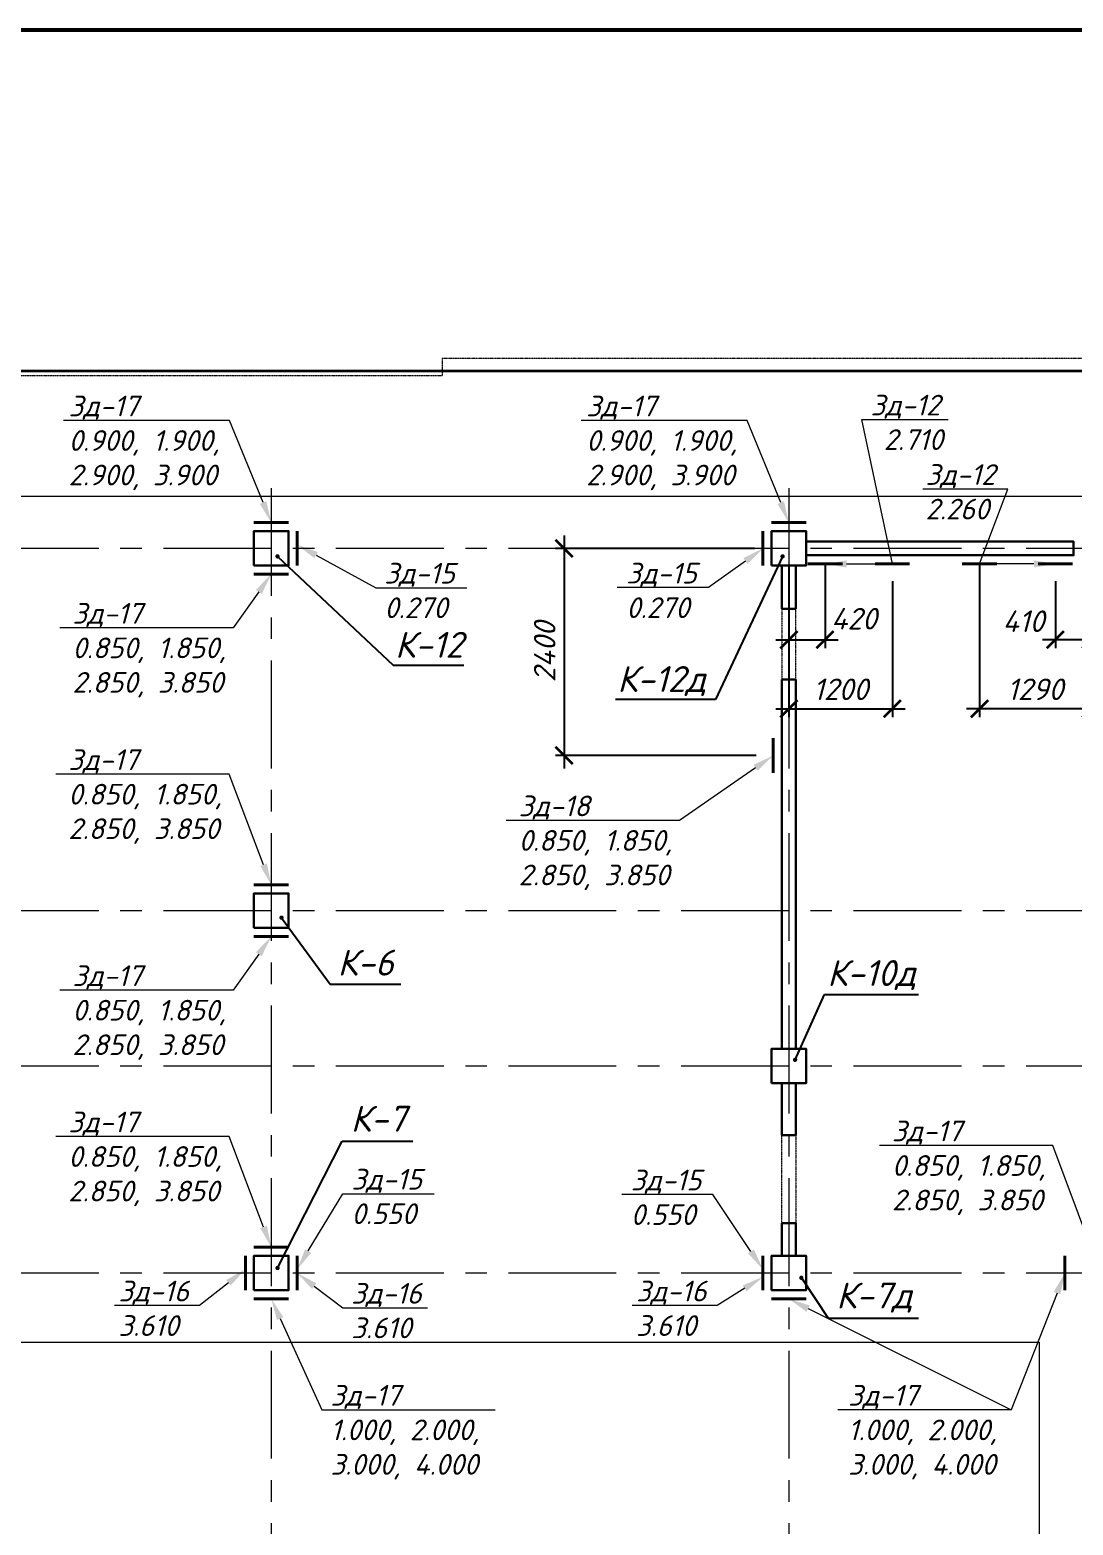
# Model space of a CAD drawing. Header units: millimetres. Extents: x -41985 to 836963, y -232665 to -4590.
# Drawn here: x 49352 to 61445, y -21921 to -4590 of the extents above; entities that cross this region are included whole.
import ezdxf
from ezdxf import colors
from ezdxf.entities.mleader import LeaderData, LeaderLine
from ezdxf.enums import TextEntityAlignment as Align
from ezdxf.math import Vec2, Vec3

# ---------------------------------------------------------------- set-up
doc = ezdxf.new("R2010")
doc.units = ezdxf.units.MM
doc.header["$PDMODE"] = 35
doc.linetypes.add('CENTERX2', pattern=[4, 2.5, -0.5, 0.5, -0.5])
doc.linetypes.add('HIDDEN2', pattern=[4.7625, 3.175, -1.5875])
doc.layers.get('Defpoints').update_dxf_attribs({"color": 1, "lineweight": 0})
for name, color, linetype, lineweight in [('#Закл выноски и размеры', 7, 'Continuous', 13), ('#Закладные', 10, 'Continuous', 40), ('k_ Арм. Каркасы', 1, 'Continuous', 35), ('k_ Выноски', 7, 'Continuous', 13), ('k_ Осевая', 8, 'CENTERX2', 9), ('k_ Позиции', 1, 'Continuous', 13), ('Колонна', 84, 'Continuous', 30), ('Линия пунктир', 190, 'HIDDEN2', 9), ('Линия Тонкая', 86, 'Continuous', 9)]:
    doc.layers.add(name, color=color, linetype=linetype, lineweight=lineweight)
doc.styles.get("Standard").update_dxf_attribs({"font": 'isocpeur.ttf'})
doc.styles.add('STEP PR', font='isocpeui.ttf')
doc.dimstyles.get("Standard").update_dxf_attribs({"dimtxt": 0.18, "dimasz": 0.18, "dimexe": 0.18, "dimexo": 0.0625, "dimgap": 0.09, "dimtad": 0, "dimtih": 1, "dimtoh": 1, "dimdec": 4, "dimzin": 0, "dimdsep": 46, "dimtxsty": 'Standard', "dimcen": 0.09, "dimadec": 0, "dimazin": 0, "dimtfac": 1, "dimtdec": 4, "dimtofl": 0, "dimtmove": 0, "dimatfit": 3, "dimfxl": 1, "dimtolj": 1, "dimtzin": 0, "dimarcsym": 0})
doc.dimstyles.new('STEP PR', dxfattribs={"dimscale": 100, "dimtxt": 2.5, "dimasz": 2, "dimexe": 1, "dimexo": 2, "dimgap": 1, "dimtad": 1, "dimdec": 4, "dimlfac": -1, "dimtxsty": 'STEP PR', "dimblk": 'ARCHTICK', "dimcen": 2, "dimdle": 1.5, "dimclrt": 1, "dimadec": 0, "dimazin": 0, "dimtfac": 1, "dimtdec": 4, "dimtmove": 1, "dimatfit": 3, "dimldrblk": 'DOTSMALL', "dimfxl": 1, "dimtolj": 1, "dimtzin": 0, "dimarcsym": 0})

# ---------------------------------------------------------------- blocks, each defined once
blk = doc.blocks.new('*U2241')
at = {"layer": 'k_ Осевая', "ltscale": 500}
for points in [[(52150, 15100), (52150, -3900)], [(58150, 15100), (58150, -3900)], [(72150, 14400), (23500, 14400)], [(72150, 10200), (39900, 10200)], [(72150, 8400), (33900, 8400)], [(72150, 6000), (-4500, 6000)]]:
    blk.add_lwpolyline(points, dxfattribs=at)
blk = doc.blocks.new('*U2186')
blk.add_lwpolyline([(-200, -200), (200, -200), (200, 200), (-200, 200)], close=True)
blk = doc.blocks.new('*U2367')
for points in [[(58350, 14320), (61450, 14320), (61450, 14480), (58350, 14480)], [(58230, 13700), (58070, 13700), (58070, 14200), (58230, 14200)], [(58070, 12880), (58230, 12880), (58230, 8600), (58070, 8600)], [(58070, 8200), (58230, 8200), (58230, 7600), (58070, 7600)], [(58070, 6580), (58230, 6580), (58230, 6200), (58070, 6200)]]:
    blk.add_lwpolyline(points, close=True)
at = {"layer": 'Линия пунктир'}
for points in [[(58070, 12880), (58230, 12880), (58230, 13700), (58070, 13700)], [(58070, 7600), (58230, 7600), (58230, 6580), (58070, 6580)]]:
    blk.add_lwpolyline(points, close=True, dxfattribs=at)
for p in [(52150, 14400), (58150, 14400), (52150, 10200), (58150, 8400), (52150, 6000), (58150, 6000)]:
    blk.add_blockref('*U2186', p)
blk = doc.blocks.new('_ArchTick')
at = {"color": 0, "linetype": 'ByBlock', "const_width": 0.15}
blk.add_lwpolyline([(-0.5, -0.5), (0.5, 0.5)], dxfattribs=at)
blk = doc.blocks.new('*D2172')
at = {"layer": '#Закл выноски и размеры', "color": 0, "lineweight": -2, "transparency": 16777216}
for p, q in [((55545, -10450), (55545, -13150)), ((57750, -10600), (55445, -10600)), ((57770, -13000), (55445, -13000))]:
    blk.add_line(p, q, dxfattribs=at)
at = {"layer": 'Defpoints', "color": 0, "transparency": 16777216}
for p in [(57950, -10600), (55545, -13000), (57970, -13000)]:
    blk.add_point(p, dxfattribs=at)
at = {"layer": '#Закл выноски и размеры', "color": 0, "lineweight": -2, "transparency": 16777216, "xscale": 200, "yscale": 200, "zscale": 200}
for p, rotation in [((55545, -10600), 90), ((55545, -13000), 270)]:
    blk.add_blockref('_ArchTick', p, dxfattribs=dict(at, rotation=rotation))
at = {"layer": '#Закл выноски и размеры', "color": 1, "transparency": 16777216, "insert": (55320, -11800), "char_height": 250, "attachment_point": 5, "rotation": 90, "style": 'STEP PR'}
blk.add_mtext('\\A1;2400', dxfattribs=at)
blk = doc.blocks.new('_DotSmall')
at = {"color": 0, "linetype": 'ByBlock', "const_width": 0.5}
blk.add_lwpolyline([(-0.0625, 0, 1), (0.0625, 0, 1)], format="xyb", close=True, dxfattribs=at)
blk = doc.blocks.new('*D2173')
at = {"layer": '#Закл выноски и размеры', "color": 0, "lineweight": -2, "transparency": 16777216}
for p, q in [((58150, -10800), (58150, -11758)), ((58570, -10800), (58570, -11758)), ((58000, -11658), (58720, -11658))]:
    blk.add_line(p, q, dxfattribs=at)
at = {"layer": 'Defpoints', "color": 0, "transparency": 16777216}
for p in [(58150, -10600), (58570, -10600), (58570, -11658)]:
    blk.add_point(p, dxfattribs=at)
at = {"layer": '#Закл выноски и размеры', "color": 0, "lineweight": -2, "transparency": 16777216, "xscale": 200, "yscale": 200, "zscale": 200, "rotation": 180}
blk.add_blockref('_ArchTick', (58150, -11658), dxfattribs=at)
at = {"layer": '#Закл выноски и размеры', "color": 0, "lineweight": -2, "transparency": 16777216, "xscale": 200, "yscale": 200, "zscale": 200}
blk.add_blockref('_ArchTick', (58570, -11658), dxfattribs=at)
at = {"layer": '#Закл выноски и размеры', "color": 1, "transparency": 16777216, "insert": (58905, -11415), "char_height": 250, "attachment_point": 5, "style": 'STEP PR'}
blk.add_mtext('\\A1;420', dxfattribs=at)
blk = doc.blocks.new('*D2174')
at = {"layer": '#Закл выноски и размеры', "color": 0, "lineweight": -2, "transparency": 16777216}
for p, q in [((58150, -10800), (58150, -12558)), ((59350, -10980), (59350, -12558)), ((58000, -12458), (59500, -12458))]:
    blk.add_line(p, q, dxfattribs=at)
at = {"layer": 'Defpoints', "color": 0, "transparency": 16777216}
for p in [(58150, -10600), (59350, -10780), (59350, -12458)]:
    blk.add_point(p, dxfattribs=at)
at = {"layer": '#Закл выноски и размеры', "color": 0, "lineweight": -2, "transparency": 16777216, "xscale": 200, "yscale": 200, "zscale": 200, "rotation": 180}
blk.add_blockref('_ArchTick', (58150, -12458), dxfattribs=at)
at = {"layer": '#Закл выноски и размеры', "color": 0, "lineweight": -2, "transparency": 16777216, "xscale": 200, "yscale": 200, "zscale": 200}
blk.add_blockref('_ArchTick', (59350, -12458), dxfattribs=at)
at = {"layer": '#Закл выноски и размеры', "color": 1, "transparency": 16777216, "insert": (58750, -12233), "char_height": 250, "attachment_point": 5, "style": 'STEP PR'}
blk.add_mtext('\\A1;1200', dxfattribs=at)
blk = doc.blocks.new('*D2175')
at = {"layer": '#Закл выноски и размеры', "color": 0, "lineweight": -2, "transparency": 16777216}
for p, q in [((61650, -10800), (61650, -11758)), ((61240, -10980), (61240, -11758)), ((61800, -11658), (61090, -11658))]:
    blk.add_line(p, q, dxfattribs=at)
at = {"layer": 'Defpoints', "color": 0, "transparency": 16777216}
for p in [(61650, -10600), (61240, -10780), (61240, -11658)]:
    blk.add_point(p, dxfattribs=at)
at = {"layer": '#Закл выноски и размеры', "color": 0, "lineweight": -2, "transparency": 16777216, "xscale": 200, "yscale": 200, "zscale": 200, "rotation": 180}
blk.add_blockref('_ArchTick', (61240, -11658), dxfattribs=at)
at = {"layer": '#Закл выноски и размеры', "color": 0, "lineweight": -2, "transparency": 16777216, "xscale": 200, "yscale": 200, "zscale": 200}
blk.add_blockref('_ArchTick', (61650, -11658), dxfattribs=at)
at = {"layer": '#Закл выноски и размеры', "color": 1, "transparency": 16777216, "insert": (60869, -11444), "char_height": 250, "attachment_point": 5, "style": 'STEP PR'}
blk.add_mtext('\\A1;410', dxfattribs=at)
blk = doc.blocks.new('*D2176')
at = {"layer": '#Закл выноски и размеры', "color": 0, "lineweight": -2, "transparency": 16777216}
for p, q in [((60360, -10800), (60360, -12558)), ((61650, -10800), (61650, -12558)), ((61800, -12458), (60210, -12458))]:
    blk.add_line(p, q, dxfattribs=at)
at = {"layer": 'Defpoints', "color": 0, "transparency": 16777216}
for p in [(60360, -10600), (61650, -10600), (60360, -12458)]:
    blk.add_point(p, dxfattribs=at)
at = {"layer": '#Закл выноски и размеры', "color": 0, "lineweight": -2, "transparency": 16777216, "xscale": 200, "yscale": 200, "zscale": 200, "rotation": 180}
blk.add_blockref('_ArchTick', (60360, -12458), dxfattribs=at)
at = {"layer": '#Закл выноски и размеры', "color": 0, "lineweight": -2, "transparency": 16777216, "xscale": 200, "yscale": 200, "zscale": 200}
blk.add_blockref('_ArchTick', (61650, -12458), dxfattribs=at)
at = {"layer": '#Закл выноски и размеры', "color": 1, "transparency": 16777216, "insert": (61005, -12233), "char_height": 250, "attachment_point": 5, "style": 'STEP PR'}
blk.add_mtext('\\A1;1290', dxfattribs=at)
blk = doc.blocks.new('REINFORCED_CONCRETE')

msp = doc.modelspace()

# ---------------------------------------------------------------- linework, layer by layer
at = {"layer": '#Закл выноски и размеры', "color": 3, "lineweight": 53}
msp.add_lwpolyline([(-13310.32841, -4589.58305), (113120.39807, -4589.58305), (113120.39807, -95368.08044), (-13310.32841, -95368.08044)], close=True, dxfattribs=at)
at = {"layer": '#Закладные'}
for points in [[(51950, -10300), (52350, -10300)], [(57950, -10300), (58350, -10300)], [(51950, -10900), (52350, -10900)], [(58370, -10780), (58770, -10780)], [(59150, -10780), (59550, -10780)], [(60160, -10780), (60560, -10780)], [(61040, -10780), (61440, -10780)], [(57970, -12800), (57970, -13200)], [(51950, -14500), (52350, -14500)], [(51950, -15100), (52350, -15100)], [(51950, -18700), (52350, -18700)], [(61350, -18800), (61350, -19200)], [(51950, -19300), (52350, -19300)], [(57950, -19300), (58350, -19300)]]:
    msp.add_lwpolyline(points, dxfattribs=at)
at = {"layer": '#Закладные', "color": 5}
for points in [[(52450, -10400), (52450, -10800)], [(57850, -10400), (57850, -10800)], [(51850, -18800), (51850, -19200)], [(52450, -18800), (52450, -19200)], [(57850, -18800), (57850, -19200)]]:
    msp.add_lwpolyline(points, dxfattribs=at)
at = {"layer": 'k_ Арм. Каркасы'}
msp.add_lwpolyline([(-14920, -17207.72487), (-14920, -12970), (-3100, -11300), (14900, -11000), (22500, -8540), (68500, -8540), (74340, -10100)], dxfattribs=at)
at = {"layer": 'Линия пунктир'}
msp.add_lwpolyline([(68130, -8260), (62130, -8260), (62130, -8400), (54130, -8400), (54130, -8600), (36130, -8600), (36130, -8680), (22690, -8680), (15040, -11130), (-740, -11380)], dxfattribs=at)
at = {"layer": 'Линия Тонкая'}
msp.add_lwpolyline([(61050, -19800), (61050, -25600), (68250, -25600), (68250, -10000), (30390, -10000), (30390, -19800)], close=True, dxfattribs=at)

# ---------------------------------------------------------------- block references
at = {"layer": '#Закл выноски и размеры'}
msp.add_blockref('*U2241', (0, -25000), dxfattribs=at)
at = {"layer": 'k_ Позиции'}
ref = msp.add_blockref('REINFORCED_CONCRETE', (53979.68875, -11967.13205), dxfattribs=dict(at, xscale=100, yscale=100, zscale=100))
ref.add_attrib('POSITION', 'К-12', dxfattribs={"layer": '0', "color": 0, "linetype": 'ByBlock', "height": 300, "style": 'STEP PR', "flags": 2}).set_placement((53979.68875, -11867.13205), align=Align.CENTER)
ref = msp.add_blockref('REINFORCED_CONCRETE', (56675.02204, -12363.88053), dxfattribs=dict(at, xscale=100, yscale=100, zscale=100))
ref.add_attrib('POSITION', 'К-12д', dxfattribs={"layer": '0', "color": 0, "linetype": 'ByBlock', "height": 300, "style": 'STEP PR', "flags": 2}).set_placement((56675.02204, -12263.88053), align=Align.CENTER)
ref = msp.add_blockref('REINFORCED_CONCRETE', (53244.25958, -15651.43693), dxfattribs=dict(at, xscale=100, yscale=100, zscale=100))
ref.add_attrib('POSITION', 'К-6', dxfattribs={"layer": '0', "color": 0, "linetype": 'ByBlock', "height": 300, "style": 'STEP PR', "flags": 2}).set_placement((53244.25958, -15551.43693), align=Align.CENTER)
ref = msp.add_blockref('REINFORCED_CONCRETE', (59108.81643, -15771.92992), dxfattribs=dict(at, xscale=100, yscale=100, zscale=100))
ref.add_attrib('POSITION', 'К-10д', dxfattribs={"layer": '0', "color": 0, "linetype": 'ByBlock', "height": 300, "style": 'STEP PR', "flags": 2}).set_placement((59108.81643, -15671.92992), align=Align.CENTER)
ref = msp.add_blockref('REINFORCED_CONCRETE', (53393.22247, -17460.78209), dxfattribs=dict(at, xscale=100, yscale=100, zscale=100))
ref.add_attrib('POSITION', 'К-7', dxfattribs={"layer": '0', "color": 0, "linetype": 'ByBlock', "height": 300, "style": 'STEP PR', "flags": 2}).set_placement((53393.22247, -17360.78209), align=Align.CENTER)
ref = msp.add_blockref('REINFORCED_CONCRETE', (59140.23663, -19510.15604), dxfattribs=dict(at, xscale=100, yscale=100, zscale=100))
ref.add_attrib('POSITION', 'К-7д', dxfattribs={"layer": '0', "color": 0, "linetype": 'ByBlock', "height": 300, "style": 'STEP PR', "flags": 2}).set_placement((59140.23663, -19410.15604), align=Align.CENTER)
at = {"layer": 'Колонна'}
msp.add_blockref('*U2367', (0, -25000), dxfattribs=at)

# ---------------------------------------------------------------- dimensions: what is measured, and where the dimension line sits
at = {"layer": '#Закл выноски и размеры'}
dim = msp.add_linear_dim(base=(55545.32226, -13000), p1=(57950, -10600), p2=(57970, -13000), angle=90, dimstyle='STEP PR', dxfattribs=at)
dim.commit()
dim.dimension.update_dxf_attribs({"geometry": '*D2172', "text_midpoint": (55320.32226, -11800)})
for base, p1, p2, picture, middle in [((58570, -11657.9292), (58150, -10600), (58570, -10600), '*D2173', (58905.00238, -11640.01483)), ((61240, -11657.9292), (61650, -10600), (61240, -10780), '*D2175', (60868.75771, -11668.7031))]:
    dim = msp.add_linear_dim(base=base, p1=p1, p2=p2, dimstyle='STEP PR', dxfattribs=at)
    dim.commit()
    dim.dimension.update_dxf_attribs({"geometry": picture, "text_midpoint": middle, "dimtype": 160})
for base, p1, p2, picture, middle in [((59350, -12457.72522), (58150, -10600), (59350, -10780), '*D2174', (58750, -12232.72522)), ((60360, -12457.72522), (61650, -10600), (60360, -10600), '*D2176', (61005, -12232.72522))]:
    dim = msp.add_linear_dim(base=base, p1=p1, p2=p2, dimstyle='STEP PR', dxfattribs=at)
    dim.commit()
    dim.dimension.update_dxf_attribs({"geometry": picture, "text_midpoint": middle})

# ---------------------------------------------------------------- leaders
ml = msp.add_multileader_mtext('Standard', dxfattribs=at)
ml.set_content('Зд-17\\P0.900, 1.900,\\P2.900, 3.900', color=256, style='STEP PR')
ml.set_leader_properties(color=256, linetype='ByLayer', lineweight=-1)
ml.build(insert=Vec2(0, 0))
ml.multileader.update_dxf_attribs({"text_left_attachment_type": 6, "text_right_attachment_type": 6, "dogleg_length": 0, "arrow_head_size": 250})
ctx = ml.context
ctx.base_point, ctx.char_height, ctx.arrow_head_size, ctx.landing_gap_size, ctx.plane_origin = Vec3(49701.31586, -9116.94665), 240, 250, 100, Vec3(61138.15801, -15142.87258)
ctx.left_attachment, ctx.right_attachment = 6, 6
notes = []
notes.append((ctx, [(1, (1, 1, 0), (51666.22496, -9116.94665), (-1, 0), 0, [(0, [(52150, -10300)], 0, [])])]))
ctx.mtext.insert, ctx.mtext.rotation, ctx.mtext.width, ctx.mtext.defined_height, ctx.mtext.flow_direction = Vec3(49801.31586, -8828.94665), 6.2831853072, 1806.1469698, 1007.64079, 5
ml = msp.add_multileader_mtext('Standard', dxfattribs=at)
ml.set_content('Зд-17\\P0.900, 1.900,\\P2.900, 3.900', color=256, style='STEP PR')
ml.set_leader_properties(color=256, linetype='ByLayer', lineweight=-1)
ml.build(insert=Vec2(0, 0))
ml.multileader.update_dxf_attribs({"text_left_attachment_type": 6, "text_right_attachment_type": 6, "dogleg_length": 0, "arrow_head_size": 250})
ctx = ml.context
ctx.base_point, ctx.char_height, ctx.arrow_head_size, ctx.landing_gap_size, ctx.plane_origin = Vec3(55701.31586, -9116.94665), 240, 250, 100, Vec3(67138.15801, -15142.87258)
ctx.left_attachment, ctx.right_attachment = 6, 6
notes.append((ctx, [(1, (1, 1, 0), (57666.22496, -9116.94665), (-1, 0), 0, [(0, [(58150, -10300)], 0, [])])]))
ctx.mtext.insert, ctx.mtext.rotation, ctx.mtext.width, ctx.mtext.defined_height, ctx.mtext.flow_direction = Vec3(55801.31586, -8828.94665), 6.2831853072, 1806.1469698, 1007.64079, 5
ml = msp.add_multileader_mtext('Standard', dxfattribs=at)
ml.set_content('Зд-12\\P 2.710', color=256, style='STEP PR')
ml.set_leader_properties(color=256, linetype='ByLayer', lineweight=-1)
ml.build(insert=Vec2(0, 0))
ml.multileader.update_dxf_attribs({"text_left_attachment_type": 6, "text_right_attachment_type": 6, "dogleg_length": 0, "arrow_head_size": 250})
ctx = ml.context
ctx.base_point, ctx.char_height, ctx.arrow_head_size, ctx.landing_gap_size, ctx.plane_origin = Vec3(58996.79526, -9106.65596), 240, 250, 100, Vec3(69786.80279, -15088.37072)
ctx.left_attachment, ctx.right_attachment = 6, 6
notes.append((ctx, [(0, (1, 1, 0), (58996.79526, -9106.65596), (1, 0), 0, [(1, [(58570, -10780), (59350, -10780)], 0, [])])]))
ctx.mtext.insert, ctx.mtext.rotation, ctx.mtext.width, ctx.mtext.defined_height, ctx.mtext.flow_direction = Vec3(59096.79526, -8818.65596), 6.2831853072, 1269.7913375, 583.94832, 5
ml = msp.add_multileader_mtext('Standard', dxfattribs=at)
ml.set_content('Зд-12\\P2.260', color=256, style='STEP PR')
ml.set_leader_properties(color=256, linetype='ByLayer', lineweight=-1)
ml.build(insert=Vec2(0, 0))
ml.multileader.update_dxf_attribs({"text_left_attachment_type": 6, "text_right_attachment_type": 6, "dogleg_length": 0, "arrow_head_size": 250})
ctx = ml.context
ctx.base_point, ctx.char_height, ctx.arrow_head_size, ctx.landing_gap_size, ctx.plane_origin = Vec3(59634.84987, -9911.83489), 240, 250, 100, Vec3(70609.88424, -15621.80439)
ctx.left_attachment, ctx.right_attachment = 6, 6
notes.append((ctx, [(1, (1, 1, 0), (60688.30442, -9911.83489), (-1, 0), 0, [(0, [(61240, -10780), (60360, -10780)], 0, [])])]))
ctx.mtext.insert, ctx.mtext.rotation, ctx.mtext.width, ctx.mtext.defined_height, ctx.mtext.flow_direction = Vec3(59734.84987, -9623.83489), 6.2831853072, 1391.8333778, 636.40667, 5
at = {"layer": '#Закл выноски и размеры', "color": 5}
ml = msp.add_multileader_mtext('Standard', dxfattribs=at)
ml.set_content('Зд-15 \\P0.270', color=5, style='STEP PR')
ml.set_leader_properties(color=256, linetype='ByLayer', lineweight=-1)
ml.build(insert=Vec2(0, 0))
ml.multileader.update_dxf_attribs({"text_left_attachment_type": 6, "text_right_attachment_type": 6, "dogleg_length": 0, "arrow_head_size": 250})
ctx = ml.context
ctx.base_point, ctx.char_height, ctx.arrow_head_size, ctx.landing_gap_size, ctx.plane_origin = Vec3(53360.7137, -11055.64442), 240, 250, 100, Vec3(69679.54958, -17292.49537)
ctx.left_attachment, ctx.right_attachment = 6, 6
notes.append((ctx, [(0, (1, 1, 0), (53360.7137, -11055.64442), (1, 0), 0, [(1, [(52450, -10557.37803)], 0, [])])]))
ctx.mtext.insert, ctx.mtext.rotation, ctx.mtext.width, ctx.mtext.defined_height, ctx.mtext.flow_direction = Vec3(53460.7137, -10767.64442), 6.2831853072, 1973.9242303, 1630.07263, 5
ml = msp.add_multileader_mtext('Standard', dxfattribs=at)
ml.set_content('Зд-15 \\P0.270', color=5, style='STEP PR')
ml.set_leader_properties(color=256, linetype='ByLayer', lineweight=-1)
ml.build(insert=Vec2(0, 0))
ml.multileader.update_dxf_attribs({"text_left_attachment_type": 6, "text_right_attachment_type": 6, "dogleg_length": 0, "arrow_head_size": 250})
ctx = ml.context
ctx.base_point, ctx.char_height, ctx.arrow_head_size, ctx.landing_gap_size, ctx.plane_origin = Vec3(56165.67819, -11054.97435), 240, 250, 100, Vec3(72374.15861, -17418.62184)
ctx.left_attachment, ctx.right_attachment = 6, 6
notes.append((ctx, [(1, (1, 1, 0), (57217.49638, -11054.97435), (-1, 0), 0, [(1, [(57850, -10600)], 0, [])])]))
ctx.mtext.insert, ctx.mtext.rotation, ctx.mtext.width, ctx.mtext.defined_height, ctx.mtext.flow_direction = Vec3(56265.67819, -10766.97435), 6.2831853072, 2052.8217688, 859.52144, 5
at = {"layer": '#Закл выноски и размеры'}
ml = msp.add_multileader_mtext('Standard', dxfattribs=at)
ml.set_content('Зд-17\\P0.850, 1.850,\\P2.850, 3.850', color=256, style='STEP PR')
ml.set_leader_properties(color=256, linetype='ByLayer', lineweight=-1)
ml.build(insert=Vec2(0, 0))
ml.multileader.update_dxf_attribs({"text_left_attachment_type": 6, "text_right_attachment_type": 6, "dogleg_length": 0, "arrow_head_size": 250})
ctx = ml.context
ctx.base_point, ctx.char_height, ctx.arrow_head_size, ctx.landing_gap_size, ctx.plane_origin = Vec3(49745.16856, -11520.86639), 240, 250, 100, Vec3(68040.80891, -19558.93401)
ctx.left_attachment, ctx.right_attachment = 6, 6
notes.append((ctx, [(1, (1, 1, 0), (51710.07765, -11520.86639), (-1, 0), 0, [(0, [(52150, -10900)], 0, [])])]))
ctx.mtext.insert, ctx.mtext.rotation, ctx.mtext.width, ctx.mtext.flow_direction = Vec3(49845.16856, -11232.86639), 6.2831853072, 2679.7530317, 5
ml = msp.add_multileader_mtext('Standard', dxfattribs=at)
ml.set_content('Зд-17\\P0.850, 1.850,\\P2.850, 3.850', color=256, style='STEP PR')
ml.set_leader_properties(color=256, linetype='ByLayer', lineweight=-1)
ml.build(insert=Vec2(0, 0))
ml.multileader.update_dxf_attribs({"text_left_attachment_type": 6, "text_right_attachment_type": 6, "dogleg_length": 0, "arrow_head_size": 250})
ctx = ml.context
ctx.base_point, ctx.char_height, ctx.arrow_head_size, ctx.landing_gap_size, ctx.plane_origin = Vec3(49698.02958, -13216.92226), 240, 250, 100, Vec3(67993.66994, -21254.98987)
ctx.left_attachment, ctx.right_attachment = 6, 6
notes.append((ctx, [(1, (1, 1, 0), (51662.93867, -13216.92226), (-1, 0), 0, [(0, [(52150, -14500)], 0, [])])]))
ctx.mtext.insert, ctx.mtext.rotation, ctx.mtext.width, ctx.mtext.flow_direction = Vec3(49798.02958, -12928.92226), 6.2831853072, 2679.7530317, 5
ml = msp.add_multileader_mtext('Standard', dxfattribs=at)
ml.set_content('Зд-18\\P0.850, 1.850,\\P2.850, 3.850', color=256, style='STEP PR')
ml.set_leader_properties(color=256, linetype='ByLayer', lineweight=-1)
ml.build(insert=Vec2(0, 0))
ml.multileader.update_dxf_attribs({"text_left_attachment_type": 6, "text_right_attachment_type": 6, "dogleg_length": 0, "arrow_head_size": 250})
ctx = ml.context
ctx.base_point, ctx.char_height, ctx.arrow_head_size, ctx.landing_gap_size, ctx.plane_origin = Vec3(54917.93749, -13752.85389), 240, 250, 100, Vec3(72995.9985, -21500.45934)
ctx.left_attachment, ctx.right_attachment = 6, 6
notes.append((ctx, [(1, (1, 1, 0), (56882.84658, -13752.85389), (-1, 0), 0, [(0, [(57970, -13000)], 0, [])])]))
ctx.mtext.insert, ctx.mtext.rotation, ctx.mtext.width, ctx.mtext.defined_height, ctx.mtext.flow_direction = Vec3(55017.93749, -13464.85389), 6.2831853072, 2348.736883, 1050.19129, 5
ml = msp.add_multileader_mtext('Standard', dxfattribs=at)
ml.set_content('Зд-17\\P0.850, 1.850,\\P2.850, 3.850', color=256, style='STEP PR')
ml.set_leader_properties(color=256, linetype='ByLayer', lineweight=-1)
ml.build(insert=Vec2(0, 0))
ml.multileader.update_dxf_attribs({"text_left_attachment_type": 6, "text_right_attachment_type": 6, "dogleg_length": 0, "arrow_head_size": 250})
ctx = ml.context
ctx.base_point, ctx.char_height, ctx.arrow_head_size, ctx.landing_gap_size, ctx.plane_origin = Vec3(49745.16856, -15720.86639), 240, 250, 100, Vec3(68040.80891, -23758.93401)
ctx.left_attachment, ctx.right_attachment = 6, 6
notes.append((ctx, [(1, (1, 1, 0), (51710.07765, -15720.86639), (-1, 0), 0, [(0, [(52150, -15100)], 0, [])])]))
ctx.mtext.insert, ctx.mtext.rotation, ctx.mtext.width, ctx.mtext.flow_direction = Vec3(49845.16856, -15432.86639), 6.2831853072, 2679.7530317, 5
ml = msp.add_multileader_mtext('Standard', dxfattribs=at)
ml.set_content('Зд-17\\P0.850, 1.850,\\P2.850, 3.850', color=256, style='STEP PR')
ml.set_leader_properties(color=256, linetype='ByLayer', lineweight=-1)
ml.build(insert=Vec2(0, 0))
ml.multileader.update_dxf_attribs({"text_left_attachment_type": 6, "text_right_attachment_type": 6, "dogleg_length": 0, "arrow_head_size": 250})
ctx = ml.context
ctx.base_point, ctx.char_height, ctx.arrow_head_size, ctx.landing_gap_size, ctx.plane_origin = Vec3(59245.16856, -17520.86639), 240, 250, 100, Vec3(77540.80891, -25558.93401)
ctx.left_attachment, ctx.right_attachment = 6, 6
notes.append((ctx, [(1, (1, 1, 0), (61210.07765, -17520.86639), (-1, 0), 0, [(1, [(61650, -16900), (61650, -18700)], 0, [])])]))
ctx.mtext.insert, ctx.mtext.rotation, ctx.mtext.width, ctx.mtext.flow_direction = Vec3(59345.16856, -17232.86639), 6.2831853072, 2679.7530317, 5
ml = msp.add_multileader_mtext('Standard', dxfattribs=at)
ml.set_content('Зд-17\\P0.850, 1.850,\\P2.850, 3.850', color=256, style='STEP PR')
ml.set_leader_properties(color=256, linetype='ByLayer', lineweight=-1)
ml.build(insert=Vec2(0, 0))
ml.multileader.update_dxf_attribs({"text_left_attachment_type": 6, "text_right_attachment_type": 6, "dogleg_length": 0, "arrow_head_size": 250})
ctx = ml.context
ctx.base_point, ctx.char_height, ctx.arrow_head_size, ctx.landing_gap_size, ctx.plane_origin = Vec3(49698.02958, -17416.92226), 240, 250, 100, Vec3(67993.66994, -25454.98987)
ctx.left_attachment, ctx.right_attachment = 6, 6
notes.append((ctx, [(1, (1, 1, 0), (51662.93867, -17416.92226), (-1, 0), 0, [(0, [(52150, -18700)], 0, [])])]))
ctx.mtext.insert, ctx.mtext.rotation, ctx.mtext.width, ctx.mtext.flow_direction = Vec3(49798.02958, -17128.92226), 6.2831853072, 2679.7530317, 5
at = {"layer": '#Закл выноски и размеры', "color": 5}
ml = msp.add_multileader_mtext('Standard', dxfattribs=at)
ml.set_content('Зд-15 \\P0.550', color=5, style='STEP PR')
ml.set_leader_properties(color=256, linetype='ByLayer', lineweight=-1)
ml.build(insert=Vec2(0, 0))
ml.multileader.update_dxf_attribs({"text_left_attachment_type": 6, "text_right_attachment_type": 6, "dogleg_length": 0, "arrow_head_size": 250})
ctx = ml.context
ctx.base_point, ctx.char_height, ctx.arrow_head_size, ctx.landing_gap_size, ctx.plane_origin = Vec3(52979.98409, -18080.21366), 240, 250, 100, Vec3(69679.54958, -25692.49537)
ctx.left_attachment, ctx.right_attachment = 6, 6
notes.append((ctx, [(0, (1, 1, 0), (52979.98409, -18080.21366), (1, 0), 0, [(1, [(52450, -18957.37803)], 0, [])])]))
ctx.mtext.insert, ctx.mtext.rotation, ctx.mtext.width, ctx.mtext.defined_height, ctx.mtext.flow_direction = Vec3(53079.98409, -17792.21366), 6.2831853072, 1973.9242303, 1630.07263, 5
ml = msp.add_multileader_mtext('Standard', dxfattribs=at)
ml.set_content('Зд-15 \\P0.550', color=5, style='STEP PR')
ml.set_leader_properties(color=256, linetype='ByLayer', lineweight=-1)
ml.build(insert=Vec2(0, 0))
ml.multileader.update_dxf_attribs({"text_left_attachment_type": 6, "text_right_attachment_type": 6, "dogleg_length": 0, "arrow_head_size": 250})
ctx = ml.context
ctx.base_point, ctx.char_height, ctx.arrow_head_size, ctx.landing_gap_size, ctx.plane_origin = Vec3(56217.80639, -18089.85581), 240, 250, 100, Vec3(72374.15861, -25818.62184)
ctx.left_attachment, ctx.right_attachment = 6, 6
notes.append((ctx, [(1, (1, 1, 0), (57269.62457, -18089.85581), (-1, 0), 0, [(1, [(57850, -18957.12881)], 0, [])])]))
ctx.mtext.insert, ctx.mtext.rotation, ctx.mtext.width, ctx.mtext.defined_height, ctx.mtext.flow_direction = Vec3(56317.80639, -17801.85581), 6.2831853072, 2052.8217688, 859.52144, 5
ml = msp.add_multileader_mtext('Standard', dxfattribs=at)
ml.set_content('Зд-16\\P3.610', color=5, style='STEP PR')
ml.set_leader_properties(color=256, linetype='ByLayer', lineweight=-1)
ml.build(insert=Vec2(0, 0))
ml.multileader.update_dxf_attribs({"text_left_attachment_type": 6, "text_right_attachment_type": 6, "dogleg_length": 0, "arrow_head_size": 250})
ctx = ml.context
ctx.base_point, ctx.char_height, ctx.arrow_head_size, ctx.landing_gap_size, ctx.plane_origin = Vec3(50278.74231, -19376.67298), 240, 250, 100, Vec3(66598.6324, -27440.23562)
ctx.left_attachment, ctx.right_attachment = 6, 6
notes.append((ctx, [(1, (1, 1, 0), (51318.01504, -19376.67298), (-1, 0), 0, [(1, [(51850, -18957.12881)], 0, [])])]))
ctx.mtext.insert, ctx.mtext.rotation, ctx.mtext.width, ctx.mtext.defined_height, ctx.mtext.flow_direction = Vec3(50378.74231, -19088.67298), 6.2831853072, 1973.9242303, 722.06146, 5
ml = msp.add_multileader_mtext('Standard', dxfattribs=at)
ml.set_content('Зд-16\\P3.610', color=5, style='STEP PR')
ml.set_leader_properties(color=256, linetype='ByLayer', lineweight=-1)
ml.build(insert=Vec2(0, 0))
ml.multileader.update_dxf_attribs({"text_left_attachment_type": 6, "text_right_attachment_type": 6, "dogleg_length": 0, "arrow_head_size": 250})
ctx = ml.context
ctx.base_point, ctx.char_height, ctx.arrow_head_size, ctx.landing_gap_size, ctx.plane_origin = Vec3(52977.88007, -19402.94963), 240, 250, 100, Vec3(69627.33266, -27483.10681)
ctx.left_attachment, ctx.right_attachment = 6, 6
notes.append((ctx, [(0, (1, 1, 0), (52977.88007, -19402.94963), (1, 0), 0, [(1, [(52450, -19000)], 0, [])])]))
ctx.mtext.insert, ctx.mtext.rotation, ctx.mtext.width, ctx.mtext.defined_height, ctx.mtext.flow_direction = Vec3(53077.88007, -19114.94963), 6.2831853072, 1973.9242303, 1630.07263, 5
ml = msp.add_multileader_mtext('Standard', dxfattribs=at)
ml.set_content('Зд-16\\P3.610', color=5, style='STEP PR')
ml.set_leader_properties(color=256, linetype='ByLayer', lineweight=-1)
ml.build(insert=Vec2(0, 0))
ml.multileader.update_dxf_attribs({"text_left_attachment_type": 6, "text_right_attachment_type": 6, "dogleg_length": 0, "arrow_head_size": 250})
ctx = ml.context
ctx.base_point, ctx.char_height, ctx.arrow_head_size, ctx.landing_gap_size, ctx.plane_origin = Vec3(56278.74231, -19376.67298), 240, 250, 100, Vec3(72598.6324, -27440.23562)
ctx.left_attachment, ctx.right_attachment = 6, 6
notes.append((ctx, [(1, (1, 1, 0), (57318.01504, -19376.67298), (-1, 0), 0, [(1, [(57850, -19044.14366)], 0, [])])]))
ctx.mtext.insert, ctx.mtext.rotation, ctx.mtext.width, ctx.mtext.defined_height, ctx.mtext.flow_direction = Vec3(56378.74231, -19088.67298), 6.2831853072, 1973.9242303, 722.06146, 5
at = {"layer": '#Закл выноски и размеры'}
ml = msp.add_multileader_mtext('Standard', dxfattribs=at)
ml.set_content('Зд-17\\P1.000, 2.000,\\P3.000, 4.000', color=256, style='STEP PR')
ml.set_leader_properties(color=256, linetype='ByLayer', lineweight=-1)
ml.build(insert=Vec2(0, 0))
ml.multileader.update_dxf_attribs({"text_left_attachment_type": 6, "text_right_attachment_type": 6, "dogleg_length": 0, "arrow_head_size": 250})
ctx = ml.context
ctx.base_point, ctx.char_height, ctx.arrow_head_size, ctx.landing_gap_size, ctx.plane_origin = Vec3(58736.54796, -20585.28305), 240, 250, 100, Vec3(75273.02469, -27976.09266)
ctx.left_attachment, ctx.right_attachment = 6, 6
notes.append((ctx, [(1, (1, 1, 0), (60726.18432, -20585.28305), (-1, 0), 0, [(1, [(58150, -19300)], 0, []), (0, [(61350, -19000)], 0, [])])]))
ctx.mtext.insert, ctx.mtext.rotation, ctx.mtext.width, ctx.mtext.defined_height, ctx.mtext.flow_direction = Vec3(58836.54796, -20297.28305), 6.2831853072, 1973.9242303, 1630.07263, 5
ml = msp.add_multileader_mtext('Standard', dxfattribs=at)
ml.set_content('Зд-17\\P1.000, 2.000,\\P3.000, 4.000', color=256, style='STEP PR')
ml.set_leader_properties(color=256, linetype='ByLayer', lineweight=-1)
ml.build(insert=Vec2(0, 0))
ml.multileader.update_dxf_attribs({"text_left_attachment_type": 6, "text_right_attachment_type": 6, "dogleg_length": 0, "arrow_head_size": 250})
ctx = ml.context
ctx.base_point, ctx.char_height, ctx.arrow_head_size, ctx.landing_gap_size, ctx.plane_origin = Vec3(52736.54796, -20585.28305), 240, 250, 100, Vec3(69273.02469, -27976.09266)
ctx.left_attachment, ctx.right_attachment = 6, 6
notes.append((ctx, [(0, (1, 1, 0), (52736.54796, -20585.28305), (1, 0), 0, [(1, [(52150, -19300)], 0, [])])]))
ctx.mtext.insert, ctx.mtext.rotation, ctx.mtext.width, ctx.mtext.defined_height, ctx.mtext.flow_direction = Vec3(52836.54796, -20297.28305), 6.2831853072, 1973.9242303, 1630.07263, 5
at = {"layer": 'k_ Выноски', "ltscale": 100}
for points in [[(52222.6867, -10692.37223), (53564.28301, -11952.98365), (54383.13893, -11952.98365)], [(58077.3133, -10692.37223), (57301.31242, -12352.25302), (56140.71318, -12352.25302)], [(52269.22835, -14880.42147), (52834.83162, -15651.43693), (53653.68753, -15651.43693)], [(58222.6867, -16527.64954), (58563.94533, -15771.92992), (59653.68753, -15771.92992)], [(52222.6867, -18941.49187), (52973.8236, -17472.23841), (53792.67951, -17472.23841)], [(58294.7979, -19054.58003), (58605.23884, -19524.63264), (59653.68753, -19524.63264)]]:
    msp.add_leader(points, dimstyle='Standard', override={"dimscale": 100, "dimtxt": 2.5, "dimasz": 2, "dimexe": 1, "dimexo": 2, "dimgap": 0.7, "dimtih": 0, "dimtoh": 0, "dimlfac": -1, "dimzin": 8, "dimcen": 2, "dimdle": 1, "dimclrt": 1, "dimadec": 4, "dimtmove": 1, "dimldrblk": 'DotSmall', "dimfxl": 100}, dxfattribs=at)
for ctx, leaders in notes:
    for number, flags, end, landing, length, lines in leaders:
        leader = LeaderData()
        leader.index, (leader.has_last_leader_line, leader.has_dogleg_vector, leader.attachment_direction) = number, flags
        leader.last_leader_point, leader.dogleg_vector, leader.dogleg_length = Vec3(end), Vec3(landing), length
        for number, points, colour, breaks in lines:
            line = LeaderLine()
            line.index, line.vertices, line.color, line.breaks = number, Vec3.list(points), colors.encode_raw_color(colour), breaks
            leader.lines.append(line)
        ctx.leaders.append(leader)

doc.saveas('drawing.dxf')
